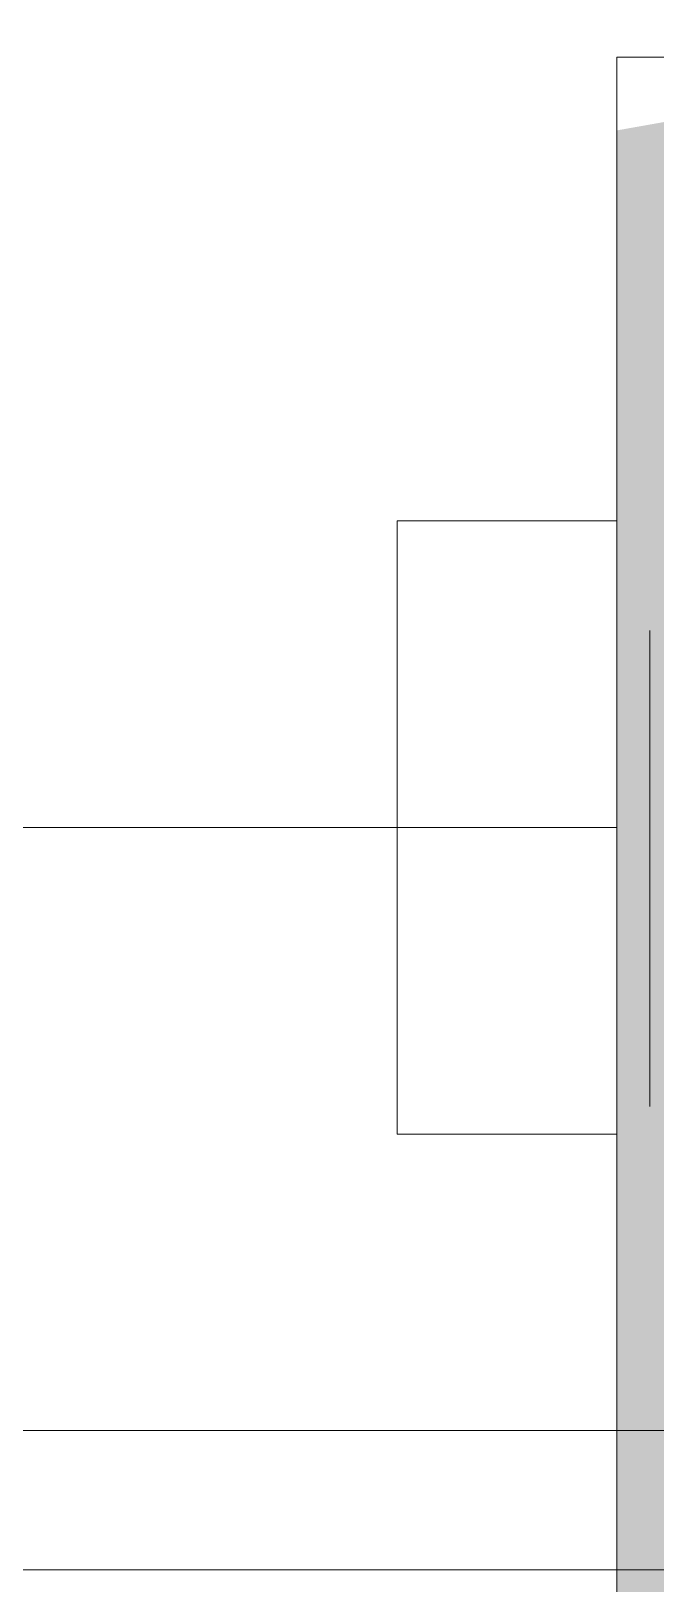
# Model space of a CAD drawing. Header units: metres. Extents: x 1 to 114, y -6 to 62.
# Drawn here: x 59.3656 to 59.4104, y 1.1457 to 1.2571 of the extents above; entities that cross this region are included whole.
import ezdxf

# ---------------------------------------------------------------- set-up
doc = ezdxf.new("R2010")
doc.units = ezdxf.units.M
for name, color, linetype, lineweight in [('A-DETL-GENF', 7, 'Continuous', 5), ('ARQ-ELEV6', 7, 'Continuous', 5), ('KIRYA - PISO', 7, 'Continuous', 5), ('P-PIPE-CNTR', 7, 'Continuous', 5), ('P-SANR-FIXT', 7, 'Continuous', 5)]:
    doc.layers.add(name, color=color, linetype=linetype, lineweight=lineweight)
doc.layers.add('ARQ_1100_BASE_TÉRREO_GARAGEM_dwg', color=7, linetype='Continuous', lineweight=5, true_color=0x767676)

# ---------------------------------------------------------------- blocks, each defined once
blk = doc.blocks.new('Caixa Sifonada Montada_100x150x50 Completa e Antiespuma - Caixas e Ralos - Esgoto - MEP - Tigre - Porta-grelha e grelha quadrados brancos - 100x150x50-4185377-PLANTA BAIXA GERAL')
at = {"layer": 'P-SANR-FIXT', "true_color": 0xe6e6e6, "transparency": 33554560}
blk.add_hatch(color=254, dxfattribs=at).paths.add_polyline_path([(0.05525000000004375, 0.04875000000001924), (0.05025093390126677, 0.0552500000000091), (-0.05524999999997444, 0.04981293869142005), (-0.05032589929802889, 0.02353561123169152), (-0.04874999999996726, 0.02828070738219731), (-0.0442974387165028, 0.04875000000001924), (0.04875000000003656, 0.04330127018922881), (0.0432488841076528, -0.04874999999998458), (-0.04874999999996726, -0.04431978587258245), (-0.05327745455964905, -0.02368927295547851), (-0.05524999999997444, -0.02567852594005931), (-0.04999999999998864, -0.05524999999997444), (0.05525000000004375, -0.05524999999997444), (0.05525000000004375, 0.0200000000000301)])
at = {"layer": 'P-SANR-FIXT'}
for p, q in [((-0.05525000000000014, -0.05525000000000014), (-0.05525000000000014, 0.05525000000000015)), ((0.05525000000000015, -0.05525000000000014), (-0.05525000000000015, -0.05525000000000014)), ((-0.0219999999999257, -0.05524999999997444), (-0.0219999999999257, -0.07099999999998385)), ((0.021999999999995, -0.07099999999998385), (0.021999999999995, -0.05524999999997444)), ((-0.01779837387621446, -0.07100000000000002), (-0.02199999999995806, -0.07100000000000002)), ((0.02199999999996252, -0.07100000000000002), (-0.02199999999995806, -0.07100000000000002)), ((0.01999999999996219, -0.07100000000000002), (-0.01999999999995774, -0.07100000000000002)), ((0.01999999999996219, -0.07100000000000002), (-0.01999999999995774, -0.07100000000000002)), ((0.02199999999996252, -0.07100000000000002), (-0.01779837387621446, -0.07100000000000002))]:
    blk.add_line(p, q, dxfattribs=at)
at = {"layer": 'P-SANR-FIXT', "color": 8, "true_color": 0x737373}
for p, q in [((-0.05525000000000013, 0.05525000000000013), (-0.05525000000000013, -0.05525000000000013)), ((0.01999999999996219, -0.05289999999999997), (-0.01414213562370038, -0.05289999999999997)), ((0.01999999999996219, -0.05289999999999997), (-0.01414213562370038, -0.05289999999999997)), ((-0.05525000000000012, -0.05525000000000012), (-0.03780043974813153, -0.05525000000000012)), ((-0.03277138145617079, -0.05525000000000012), (0.04324888410761673, -0.05525000000000012)), ((0.04324888410761673, -0.05525000000000012), (0.05324888410783139, -0.05525000000000012))]:
    blk.add_line(p, q, dxfattribs=at)
blk = doc.blocks.new('ARQ_1100_BASE_TÉRREO_GARAGEM_dwg-4178582-PLANTA BAIXA GERAL')
at = {"layer": 'KIRYA - PISO', "true_color": 0xaaaaaa}
h = blk.add_hatch(dxfattribs=at)
h.set_pattern_fill('FP_5', color=253, style=0, pattern_type=2)
h.set_pattern_definition([(0, (-4539.02, -1079.475), (0, 0.635), []), (90, (-4539.02, -1079.475), (-0.635, 3.888253587292846e-17), [])])
h.paths.add_polyline_path([(40.75533183764495, 0.2000000000000585), (40.98261709470194, 0.2000000000000585), (40.98261709470194, 0.3036908859162376), (40.78653183764494, 0.3070402508216262), (40.78653183764494, 0.3536908859162609), (40.98261709470194, 0.3536908859162609), (40.98261709470194, 0.7335646943541498), (41.01261709470191, 0.7335646943541498), (41.01261709470191, 1.144723950096751), (40.78033183764496, 1.139988183672471), (40.78033183764496, 0.7592094848763277), (40.78033183764496, 0.7551845068093149), (40.77601407013517, 0.3598908859162075), (40.73033183764493, 0.3598908859162075), (40.73033183764493, 1.146725065988902), (39.68261709470156, 1.146725065988902), (39.68261709470156, 0.7000000000000834), (39.88261709470194, 0.7000000000000834), (39.88261709470194, 0.2000000000000585), (40.75461479555437, 0.2000000000000585)])
h.paths.add_polyline_path([(41.1764653010391, 0.7000000000000834), (41.18261709470156, 0.7000000000000834), (41.18261709470156, 0.7660363592967794), (41.16516243205206, 0.7592232319895779), (41.12516356903054, 0.7592232319895779), (41.12518834240203, 0.8064253128255181), (41.12518834240203, 0.8062785157619704), (41.18261709470156, 0.8062785157619704), (41.18261709470156, 1.146725065988902), (41.05261709470194, 1.144723950096751), (41.05261709470194, 0.7335646943541498), (41.08511709470192, 0.7310646943541418), (41.08511709470192, 0.7000000000000834), (41.16516243205208, 0.7000000000000834)])
h.paths.add_polyline_path([(41.04133489258876, 0.7214665376230114), (41.03779347560396, 0.724653292587013), (41.03836052237244, 0.7214665376230114)])
h.paths.add_polyline_path([(40.29026604073356, 1.156725065989142), (40.73033183764493, 1.156725065989142), (40.72773163143763, 1.324208233917442), (40.68835571778433, 1.334772018237723), (40.64665413985263, 1.355600779398281), (40.59431436457108, 1.398577324479115), (40.5725291286598, 1.429252841728956), (40.55964253985773, 1.453801701248711), (40.54896279667938, 1.49710351761053), (40.54896614848104, 1.541715692774642), (40.55963267924727, 1.585005510220398), (40.59517255562793, 1.641224445511062), (40.62601317733611, 1.668986789901785), (40.664313281553, 1.689927596664403), (40.6883287184976, 1.699037514767581), (40.73033183764493, 1.704140819296084), (40.73368120255032, 1.802721333294543), (40.78033183764496, 1.802721333294543), (40.78033183764496, 1.70442019251183), (40.83377173643122, 1.70442420878264), (40.83079253779975, 1.860000950976435), (40.78124856344019, 1.81535851802363), (40.75199639162693, 1.849506074992834), (40.80248918661881, 1.899998869984751), (40.73261662621644, 1.899999623335343), (40.73261512262097, 2.699997970283669), (39.84760864540752, 2.699997970283669), (39.84758887733646, 2.100147975513166), (39.80758887735195, 2.100149112951774), (39.80758887735195, 2.699997970283669), (39.68261709470156, 2.699997970283669), (39.68261709470156, 1.156725065989142), (39.93360781159438, 1.156725065989142)])
h.paths.add_polyline_path([(41.08786709470191, 1.156725065989142), (41.18261709470156, 1.156725065989142), (41.18261709470194, 1.899999623335343), (41.17404285686177, 1.899999623335343), (41.16994831477756, 1.223532356301184), (41.13404285686174, 1.223769191524287), (41.12958776097912, 1.300134468777507), (41.06919363552807, 1.303210534867938), (41.05761709470194, 1.307944687045208), (41.058295620642, 1.255223950096769), (41.08786709470191, 1.255223950096769), (41.08786709470191, 1.217294458172473), (41.13024285686174, 1.214116085720482), (41.12709025041654, 1.182653442021083), (41.08786709470191, 1.182653442021083), (41.08786709470191, 1.174973950096749)])
h.paths.add_polyline_path([(40.97736709470193, 1.156725065989142), (40.97736709470193, 1.255223950096769), (41.00761709470191, 1.258973950096764), (41.00761709470191, 1.313974314771178), (40.78033183764496, 1.313974314771178), (40.78033183764496, 1.156725065989142)])
h.paths.add_polyline_path([(41.07591836489114, 1.156725065989142), (41.07486308062276, 1.159973356616626), (41.07547868060328, 1.156725065989142)])
h.paths.add_polyline_path([(40.98760688962575, 1.156725065989142), (40.99063078166607, 1.160455422409608), (40.98829730882932, 1.157740650033368)])
h.paths.add_polyline_path([(40.9886210034868, 1.22329650375266), (40.98734933023017, 1.231148440189685), (40.98843390768386, 1.224297231512849)])
h.paths.add_polyline_path([(40.99565026732289, 1.232842869176445), (40.99757614046499, 1.235873819641748), (40.99352552057852, 1.235706552504199)])
h.paths.add_polyline_path([(41.0075231765357, 1.243189825721144), (40.9997269151507, 1.245268947077778), (41.00723960192507, 1.243256165412408)])
h.paths.add_polyline_path([(40.66171002198094, 1.340514112560304), (40.62706470757341, 1.36617111375711), (40.64665413985263, 1.352066897245138), (40.65995604111949, 1.341859989411647)])
h.paths.add_polyline_path([(41.03360309984757, 1.685973585422311), (41.05740772532513, 1.688052354394334), (41.08219940759295, 1.699532401358258), (41.10543961532223, 1.699813431415981), (41.13404285686174, 1.704439383814801), (41.12958776097912, 1.899999623335343), (40.93249121875576, 1.899999204595614), (40.9295168335599, 1.789147313822876), (40.92472040870432, 1.789131417568808), (40.92472040870432, 1.704431044022021), (40.93945982908032, 1.707131215718408), (40.97094587350718, 1.734795806386138), (41.00833122695875, 1.704439383814801), (41.03568844406073, 1.704439383814801), (41.03360271925896, 1.691037639428183)])
h.paths.add_polyline_path([(40.94171465014679, 1.711427041629667), (40.92472040870432, 1.746388449556341), (40.93187135282488, 1.771428499936276), (40.96256191102476, 1.732131215718351), (40.94214153426653, 1.711869187562728)])
at = {"layer": 'ARQ-ELEV6', "color": 253, "true_color": 0xaaaaaa}
for p, q in [((41.18261640815854, 1.156725065989122), (39.68261709470153, 1.156725065989122)), ((41.18261640815854, 1.146725065988903), (39.68261709470153, 1.146725065988903))]:
    blk.add_line(p, q, dxfattribs=at)

msp = doc.modelspace()

# ---------------------------------------------------------------- hatches: boundary and pattern name
at = {"layer": 'A-DETL-GENF', "true_color": 0xffffff}
h = msp.add_hatch(dxfattribs=at)
h.set_pattern_fill('FP_8', style=0, pattern_type=2)
h.set_pattern_definition([(45, (18.43023242750974, 0), (-0.1767766952966369, 0.1767766952966369), [])])
h.paths.add_polyline_path([(52.87138610757697, 0.1999999999998159), (57.76284952221168, 0.2000000000000585), (57.76284952221168, 0.7000000000000834), (57.96284952221166, 0.7000000000000834), (57.96284952221169, 2.970000000000087), (57.76284952221168, 2.970000000000087), (57.76284952221168, 3.320000000000077), (52.96284952221165, 3.320000000000077), (52.96284952221165, 3.120000000000088), (52.61284952221166, 3.120000000000088), (52.61284952221166, 0.7000000000000834), (52.81284952221166, 0.7000000000000834), (52.81284952221166, 0.1999999999998159)])
h.paths.add_polyline_path([(60.81809551237966, 0.2000000000000585), (62.16284952221169, 0.2000000000000585), (62.16284952221169, 0.7000000000000834), (62.36284952221168, 0.7000000000000834), (62.36284952221168, 3.120000000000088), (62.01284952221167, 3.120000000000088), (62.01284952221167, 3.320000000000077), (59.96284952221167, 3.320000000000077), (59.96284952221167, 2.970000000000087), (59.76284952221166, 2.970000000000087), (59.76284952221166, 0.7000000000000834), (59.96284952221167, 0.7000000000000834), (59.96284952221167, 0.2000000000000585), (60.21668743152104, 0.2000000000000585)])
h.paths.add_polyline_path([(61.07634211388729, 0.7501038958773426), (60.94582927874126, 0.7530002006427892), (60.92532889757493, 0.7614917365557191), (60.89281357158806, 0.7959914398707444), (60.88282889757493, 0.8351038958774099), (60.88742290110272, 1.012326314918882), (60.90496704584886, 1.065245614575441), (60.93981437222914, 1.120412394250603), (60.95293870715999, 1.136680180066161), (60.89172503829056, 1.164100325036815), (60.87302189804984, 1.187605195048649), (60.86865472869425, 1.219995853961407), (60.87807009126799, 1.245549276585302), (60.90487013690861, 1.267255195011472), (60.97312293024188, 1.295567946749638), (61.07634211388688, 1.316046419445468), (61.12782889757517, 1.320103895877525), (61.22850297518004, 1.308557656413434), (61.28782889757468, 1.293371866189587), (61.36393275685898, 1.257643748884042), (61.38439596990757, 1.232026412483298), (61.38700306645502, 1.20210168329957), (61.3728288975747, 1.172764176598198), (61.35040917234257, 1.156431796769243), (61.30625359706551, 1.132299109566445), (61.3325101126351, 1.099753813074853), (61.36284422356245, 1.030329172283525), (61.36960833060808, 0.9982085641540122), (61.3728288975747, 0.9306115449193368), (61.36993259280936, 0.8131042770440109), (61.36144105689647, 0.7926038958776881), (61.33032889757468, 0.7614917365557191), (61.28782889757468, 0.7501038958773426), (61.12782889757517, 0.7501038958773426)])
h.paths.add_polyline_path([(59.55539599654028, 0.7564184678978322), (59.6128495222113, 0.7662694844107122), (59.6128495222113, 0.7960363592990249), (59.59539531219371, 0.8028498487858476), (59.55542076991177, 0.8062785157619704), (59.55539599654028, 0.8062785157619704), (59.55539599654028, 0.7571013016138707)])
h.paths.add_polyline_path([(60.85771016135872, 0.8475765590621986), (60.83419009280562, 0.8492266241757654), (60.82031041233346, 0.8627365809076726), (60.81809551237966, 0.9306115449193368), (60.82461927754846, 0.9982085641540122), (60.84008329897603, 1.065245614575441), (60.86330723399464, 1.128110321609866), (60.89259104973957, 1.130433707729163), (60.87372313767744, 0.8614900269765305), (60.85960921727689, 0.8492266241757654)])
h.paths.add_polyline_path([(61.39794763379113, 0.8475765590621986), (61.38184720470182, 0.8627365809077419), (61.36284422356245, 1.133605539608423), (61.39235056115495, 1.128110321609936), (61.41588421731011, 1.064407232600402), (61.43103851760115, 0.9982085641540468), (61.43756228276997, 0.9306115449193022), (61.43103851760115, 0.8585424942548111), (61.42146770234312, 0.8492266241757654)])
h.paths.add_polyline_path([(59.55732267792628, 1.146725065988902), (59.6128495222113, 1.146725065988902), (59.6128495222113, 1.156725065989142), (59.51809952221165, 1.151223950096758), (59.51809952221165, 1.146725065988902), (59.55542076991177, 1.146725065988902)])
h.paths.add_polyline_path([(58.23782130486169, 1.146725065988902), (59.16056426515467, 1.146725065988902), (59.16056426515467, 1.156725065989142), (58.11284952221129, 1.156725065989142), (58.11284952221129, 1.146725065988902)])
h.paths.add_polyline_path([(59.21056426515469, 1.146725065988902), (59.40759952221167, 1.151677658782319), (59.40759952221167, 1.156725065989142), (59.21056426515469, 1.151223950096758)])
h.paths.add_polyline_path([(59.08366767783549, 1.353029626421111), (59.05141293294411, 1.380932897089133), (59.02454679208082, 1.417539386682775), (59.00584770517555, 1.476532321092056), (59.00481234396569, 1.515551229933599), (59.01091824118298, 1.549506281097654), (59.03071285033123, 1.592038130223351), (59.07091725406082, 1.637134529501899), (59.10729432179489, 1.660497827091421), (59.15796405894737, 1.675739666276081), (59.16056426515467, 1.679168235748353), (59.16056426515467, 1.704140819296084), (59.11856114600734, 1.699037514767581), (59.06207590240352, 1.67301180063559), (59.02454679208082, 1.64025560138434), (59.00276155616954, 1.609582129843592), (58.98986510675701, 1.585005510220398), (58.97919857599077, 1.523743399613913), (58.97919857599077, 1.49710351761053), (58.98987496736747, 1.453801701248711), (59.02540498313766, 1.397608773700718), (59.05729713508315, 1.369120214376492), (59.07688656736237, 1.355600779398281)])
h.paths.add_polyline_path([(59.02454679208082, 1.407909769970137), (59.00852052903242, 1.443218618811583), (59.02189441084911, 1.414313184712345), (59.02352491177193, 1.410376807270949)])
h.paths.add_polyline_path([(59.02454679208082, 1.592038130223351), (59.05026880001653, 1.626683444630874), (59.02881982602999, 1.59760685648494), (59.02540498313766, 1.593156546583385)])
h.paths.add_polyline_path([(59.00615229109651, 1.547629876474059), (59.02034610874199, 1.585005510220398), (59.01058812889191, 1.55833893624013), (59.00852052903242, 1.553347308617874)])
h.paths.add_polyline_path([(58.99987826936407, 1.499973950096761), (59.00481234396569, 1.542936189971121), (59.00276155616954, 1.521874687707685), (59.00021370087683, 1.502521805389456)])
h.paths.add_polyline_path([(59.05380821747346, 1.630172362240581), (59.08726797607205, 1.656843212813057), (59.06823714375313, 1.641244066782523), (59.05501068198785, 1.631095045714547)])
h.paths.add_polyline_path([(59.26107380463129, 1.683778834054251), (59.26107380463129, 1.684102310349941), (59.21056426515469, 1.683778834054251)])
h.paths.add_polyline_path([(59.36335405410227, 1.685973585422311), (59.37743608378474, 1.690236753429035), (59.36702766592229, 1.704431951504732), (59.21056426515469, 1.698751303383897), (59.21056426515469, 1.685973585422311), (59.26107380463129, 1.685973585422311), (59.26577629471225, 1.700388071422407), (59.36335405410227, 1.700096149580707)])
h.paths.add_polyline_path([(59.45979144149926, 1.685973585422311), (59.46383489103783, 1.691037639428183), (59.45979144149926, 1.704438923158031), (59.43589906380071, 1.700075043602322), (59.45747123276814, 1.685973585422311), (59.45977379497269, 1.685973585422311)])
h.paths.add_polyline_path([(59.26164941697492, 1.975555801375936), (59.26164941697492, 2.095148950200363), (59.25522139140357, 2.100075090559542), (59.24210889082658, 2.103588574499929), (59.23224620061217, 2.11345126471428), (59.2238065763126, 2.126923950096753), (59.22863620544405, 2.473081096208803), (59.23224620061217, 2.486553781591242), (59.24210889082652, 2.496416471805593), (59.26284348576825, 2.504856096105159), (59.26284348576825, 2.700000000000079), (59.16284993604091, 2.699999617824806), (59.16285048949639, 1.975548037192803)])
h.paths.add_polyline_path([(59.17978112655869, 1.899998869984751), (59.23272236747919, 1.899999623335343), (59.26305226439978, 1.938312222471609), (59.26559447497473, 1.974123392011672), (59.28798335094746, 1.970118252187071), (59.28620643664794, 1.950669587779553), (59.28194291943041, 1.944309361443127), (59.2884104220095, 1.947338811692528), (59.30328175419524, 1.968333515023488), (59.31602264945598, 1.970118252187071), (59.33052115529794, 1.963647776059493), (59.33784348576825, 1.945970106529816), (59.34102927336586, 1.942784318932222), (59.34734458712901, 1.946331982620552), (59.33732327958087, 1.958470106529822), (59.33784348576825, 1.974401697687693), (59.36113977708272, 1.974098109687202), (59.36284348576824, 1.899999623335343), (59.56427528437148, 1.899999623335343), (59.56695477629579, 2.276394465942011), (59.6042752843715, 2.276208132874391), (59.6042752843715, 1.899999623335343), (59.61284952221168, 1.899999623335343), (59.61284952221168, 2.282653442021075), (59.56978038694367, 2.287148339448878), (59.56427528437148, 2.299973950096753), (59.5742752843715, 2.317294458172465), (59.61284952221168, 2.317294458172465), (59.61284952221168, 2.700000000000079), (59.36284348576824, 2.700000000000079), (59.36284348576824, 2.504856096105159), (59.53068940990395, 2.500026466973715), (59.55422037521355, 2.485823830845773), (59.56246440980036, 2.44073896969089), (59.55763478066891, 2.126923950096753), (59.55332022271012, 2.11304448519744), (59.5223242468666, 2.095148950200363), (59.36284348576824, 2.095148950200363), (59.3600924965618, 1.975263948763439), (59.16285048949639, 1.975548037192803), (59.16285048949639, 1.899998869984751)])
h.paths.add_polyline_path([(58.27782130484619, 2.100147975513131), (58.27782130484619, 2.699997970283669), (58.23784107724376, 2.699997970283669), (58.23784107724376, 2.100149112389584)])
h.paths.add_polyline_path([(59.36284348576824, 2.269123791887148), (59.38182360951357, 2.276841351045594), (59.39169715420304, 2.294858264431555), (59.38821668503844, 2.315094807061877), (59.37304569923404, 2.328942753050088), (59.36284639140349, 2.328942753050088), (59.36284348576824, 2.269974894194865)])
h.paths.add_polyline_path([(58.11284952221129, 2.85000000000008), (59.26284348576825, 2.85000000000008), (59.26284348576825, 3.320000000000077), (58.31284952221168, 3.320000000000077), (58.31284952221168, 2.970000000000087), (58.11284952221168, 2.970000000000087), (58.11284952221168, 2.899236754729362)])
h.paths.add_polyline_path([(59.46859294988217, 2.85000000000008), (59.61284952221168, 2.85000000000008), (59.61284952221168, 2.970000000000087), (59.41284952221167, 2.970000000000087), (59.41284952221167, 3.320000000000077), (59.36284348576824, 3.320000000000077), (59.36284348576824, 2.85000000000008)])
h.paths.add_polyline_path([(52.96284952221165, 3.470000000000077), (57.76284952221168, 3.470000000000077), (57.76284952221168, 3.670000000000101), (58.31284952221168, 3.670000000000101), (58.31284952221168, 3.470000000000077), (59.26284348576825, 3.470000000000077), (59.26284348576825, 4.770000000000094), (55.41284952221168, 4.770000000000094), (55.41284952221168, 4.57000000000007), (54.71284952221166, 4.57000000000007), (54.71284952221166, 4.770000000000094), (52.91284952221168, 4.770000000000094), (52.91284952221168, 4.470000000000093), (52.61284952221166, 4.470000000000093), (52.61284952221166, 3.670000000000101), (52.96284952221165, 3.670000000000101)])
h.paths.add_polyline_path([(59.36284348576824, 3.470000000000077), (59.41284952221167, 3.470000000000077), (59.41284952221167, 3.670000000000101), (59.96284952221167, 3.670000000000101), (59.96284952221167, 3.470000000000077), (62.01284952221167, 3.470000000000077), (62.01284952221167, 3.670000000000101), (62.36284952221168, 3.670000000000101), (62.36284952221168, 4.470000000000093), (62.06284952221168, 4.470000000000093), (62.06284952221168, 4.770000000000094), (60.36284952221166, 4.770000000000094), (60.36284952221166, 4.57000000000007), (59.66284952221169, 4.57000000000007), (59.66284952221169, 4.770000000000094), (59.36284348576824, 4.770000000000094), (59.36284348576824, 3.670000000000101)])
h.paths.add_polyline_path([(65.5260335815799, 56.27682461193211), (66.22588057098571, 56.27682461193211), (66.22587838686239, 56.31682460816867), (65.52602968337423, 56.31681114683164)])
h.paths.add_polyline_path([(61.81603006004688, 59.17182991563372), (61.60349310199492, 59.11230375801618), (61.61268083610235, 59.09639013573571), (61.61268083610235, 59.11824695933113), (61.71287639479878, 59.14464870377452)])
h.paths.add_polyline_path([(60.8160296833751, 51.90182936217895), (71.54602968337377, 51.90182936217895), (71.54602968337377, 58.82183775201378), (67.63602968337483, 58.82183775201378), (67.63602968337483, 58.25896158734128), (67.13234900249537, 58.25896158734128), (67.13234900249546, 56.15394243574411), (66.56732837464186, 56.15182936217894), (65.52602968337423, 56.15394243574411), (65.52602968337423, 57.20182936217912), (64.81602968337327, 57.20182936217912), (64.81602968337327, 58.48590486012637), (64.29290309380158, 58.48590486012637), (64.28889927020732, 57.90367481388593), (64.24290309380159, 57.9044246849832), (64.2394803479622, 58.48590486012637), (64.21602968337474, 58.48590486012637), (64.21602968337474, 58.82183775201378), (64.01602968337492, 58.82183775201378), (64.01602968337492, 57.87182936217876), (61.87602566731804, 57.87149790888776), (61.87124560382934, 57.8503696089121), (61.85102512093027, 57.8358318968572), (61.85102512093027, 57.87149790888776), (61.14102774552183, 57.86208237540472), (61.14100225054634, 57.83593586443824), (61.11602954440723, 57.83593768278863), (61.11602954440723, 57.72175086700879), (61.01602968337493, 57.72175018781157), (61.01602968337493, 59.17182936217893), (63.29871243774077, 59.17182936217893), (63.29189894824986, 59.15437515215969), (63.29189894824986, 59.11440060987956), (63.33832859200185, 59.11440060987961), (63.3383303291378, 59.17182936217893), (63.40151415874366, 59.17182936217893), (63.41368256091349, 59.07432936217891), (63.41784134582169, 59.07432936217891), (63.42585404662285, 59.17182936217893), (63.49865576762413, 59.17182936217893), (63.49184227811593, 59.15437307771874), (63.49184227811593, 59.11437560867209), (63.53889673239637, 59.1143980116679), (63.53546889490852, 59.17182936217893), (64.01602968337492, 59.17182936217893), (64.01602968337492, 58.92183775201379), (64.21602968337474, 58.92183775201379), (64.21602968337474, 59.17182936217893), (67.63602968337483, 59.17182936217893), (67.63602968337483, 59.1453277304044), (71.54602968337377, 59.1453277304044), (71.54067721568263, 59.35182936217899), (60.8160296833751, 59.35182936217899), (60.8160296833751, 52.41699753888587)])
h.paths.add_polyline_path([(64.4517852548008, 57.64476275435301), (64.30957097427859, 57.64476275435301), (64.30682508336403, 57.84911460869574), (64.20648031846952, 57.85326115802625), (64.19492040113066, 57.84896655402666), (64.17835920724735, 57.84911460869574), (64.15786375754861, 57.87352157339809), (64.16317904828031, 57.8874801932882), (64.19938259670874, 57.89635266037501), (64.20897782903216, 57.89741090001019), (64.30957097427859, 57.89826275435298), (64.30957097427859, 58.10176275435298), (64.7645709742786, 58.10176275435298), (64.7645709742786, 57.64476275435301), (64.47122557316496, 57.64476275435301)])
h.paths.add_polyline_path([(66.49042195794068, 58.08953478861394), (66.49042195794075, 57.97603145910237), (65.5129883363565, 57.97603145910237), (65.5129883363565, 58.08953478861293), (66.30041668855989, 58.08953478861293)])
h.paths.add_polyline_path([(65.52602968337423, 57.65631498520897), (66.56732837464186, 57.65631498520897), (66.56732837464148, 58.08953478861394), (66.49042195794068, 58.08953478861394), (66.49042195555603, 58.44343327699892), (65.5129883363565, 58.44343328094612), (65.5129883363565, 58.08953478861293), (65.4108821225773, 58.08953478861267), (65.4108821225773, 57.65631498520897), (65.45334880299313, 57.65631498520897)])
h.paths.add_polyline_path([(64.47122557316499, 57.69949682715453), (64.47122557316499, 57.721062754353), (64.67577097427859, 57.7184743361532), (64.68147548566903, 57.70102534637481), (64.7001005295221, 57.71128418255915), (64.70774151959688, 57.72519627255339), (64.70525432135426, 57.73376275435302), (64.6884709742786, 57.73376275435301), (64.69290393787784, 58.01296275435301), (64.70849894969626, 58.01870246853851), (64.69917503779726, 58.03636681787168), (64.68178000725638, 58.0456185660178), (64.6757709742786, 58.04416721536024), (64.6757709742786, 58.02566275435302), (64.47122557316496, 58.02825117255281), (64.46552106177447, 58.04570016233121), (64.44689601792146, 58.03544132614693), (64.43925502784666, 58.02152923615265), (64.44155040972686, 58.01296275435303), (64.45852557316496, 58.01296275435303), (64.45852557316496, 57.89558571042156), (64.47222508336401, 57.89094042388263), (64.47222508336401, 57.88982177638518), (64.48507097427856, 57.88557260067545), (64.48904933361935, 57.89701422283389), (64.51507097427856, 57.9207762569263), (64.53707097427856, 57.92561638323714), (64.55907097427854, 57.92077625692628), (64.5751760920451, 57.9094491492288), (64.58630907500107, 57.8928116123845), (64.59037097427856, 57.8715102398458), (64.58446815538892, 57.8487282383653), (64.55872160937317, 57.82558100650849), (64.53707097427855, 57.82090912546879), (64.51507097427856, 57.82574925177962), (64.49896585651203, 57.83707635947708), (64.4861806163724, 57.86095290803048), (64.48337097427856, 57.85712848794668), (64.47222508336401, 57.85161211925836), (64.47118459694735, 57.84996051548423), (64.45852557316496, 57.84988006845078), (64.45409260956575, 57.73376275435301), (64.4384975977473, 57.72802304016744), (64.44782150964632, 57.71035869083433), (64.46521654018717, 57.70110694268824), (64.46551279947926, 57.70102756025017)])
h.paths.add_polyline_path([(64.53526596790796, 57.82974640435229), (64.54453507589378, 57.83126275435296), (64.56693082572873, 57.84301748803664), (64.57055237663837, 57.84663903894626), (64.57799970281104, 57.86180061319232), (64.57921240897221, 57.86632649420043), (64.57831204745204, 57.88355920944385), (64.57757097427854, 57.88632493217947), (64.56787369434238, 57.90256515205563), (64.52437097427863, 57.91385979960912), (64.5072111228284, 57.90350802066927), (64.50358957191875, 57.89988646975965), (64.49614224574607, 57.88472489551359), (64.49414222517623, 57.87726071713078), (64.49582990110504, 57.86296629926214), (64.49650208957442, 57.86045765774215), (64.50626825421469, 57.84396035665032), (64.53342356497802, 57.83024007472952)])
h.paths.add_polyline_path([(64.49880986756074, 57.86490709087118), (64.51241738443997, 57.87196993403028), (64.50737248946874, 57.86944651747783), (64.49896585651203, 57.86498978755027)])
h.paths.add_polyline_path([(64.51682097427857, 57.90833678320623), (64.52694597427855, 57.89554976877961), (64.52437097427863, 57.90057207847571), (64.51823070094454, 57.90688696713842)])
h.paths.add_polyline_path([(64.55732097427853, 57.83818872549975), (64.54695187426447, 57.8512657090969), (64.549648856652, 57.84607902060267), (64.55120903756554, 57.84447447171265)])
h.paths.add_polyline_path([(64.53707097427855, 57.83276275435298), (64.50940895985191, 57.84560073992635), (64.50011464741127, 57.8600375861764), (64.49928395985194, 57.88338775435302), (64.50940895985195, 57.90092476877958), (64.52694597427859, 57.91104976877958), (64.54719597427862, 57.91104976877958), (64.5647329887052, 57.90092476877958), (64.57402730114586, 57.88648792252953), (64.57485798870513, 57.863137754353), (64.5647329887052, 57.84560073992633), (64.54719597427862, 57.83547573992633), (64.54354145040612, 57.83449651320601)])
h.paths.add_polyline_path([(64.5647329887052, 57.84560073992633), (64.55474864380821, 57.8555850848233), (64.55732097427855, 57.8506865267056), (64.56247097427857, 57.84715283122071)])
h.paths.add_polyline_path([(64.5019969454253, 57.85301275435297), (64.51542033918395, 57.86076275435298), (64.51167097427864, 57.86197373037179), (64.50358957191875, 57.85448799161253)])
h.paths.add_polyline_path([(61.14739323902613, 57.87175093675392), (61.18102201860192, 57.87175207419256), (61.18100225053085, 58.571602068962), (61.24473501736103, 58.75030156363488), (61.61268083610235, 58.75194623329553), (61.61103616644169, 58.7991795798818), (61.60308632247808, 58.79122973591824), (61.58958698903948, 58.78279011161869), (61.58957529356849, 58.77340086709027), (61.26615106982401, 58.77340084327858), (61.26583097705977, 58.78279011161869), (61.24309034778553, 58.78279011161869), (61.24215934941708, 58.75030156363488), (61.14100208328428, 58.57160093152428), (61.14102201861649, 57.87175207419256)])
h.paths.add_polyline_path([(64.51429923690426, 57.88211723955859), (64.51207097427857, 57.88931811597651), (64.51298873338294, 57.88333114855194)])
h.paths.add_polyline_path([(64.55098764253151, 57.89367420667152), (64.54669720673125, 57.89741090001019), (64.55023004578837, 57.89466152596961)])
h.paths.add_polyline_path([(64.18482968337491, 57.89857717711944), (64.16694541963588, 57.90535944080372), (64.16068153771769, 57.91897095934772), (64.16482808704816, 57.99303347549566), (64.15982968337492, 58.00339193163904), (64.15982968337492, 58.01468411059028), (64.17232968337493, 58.03535110901664), (64.18482968337491, 58.03968411059029), (64.20250735290456, 58.03236178011994), (64.20982968337492, 58.01468411059028), (64.20897782903216, 57.99089193163895), (64.20392156646696, 57.9064722855843), (64.18880217038696, 57.89907215186629), (64.18531888505025, 57.898638132001)])
h.paths.add_polyline_path([(66.90539647473832, 58.38996511918355), (66.94690824993953, 58.38996826205516), (66.94690824993955, 58.82183775201378), (66.89771325647018, 58.82183775201378), (66.90367114139636, 58.44343328130548)])
h.paths.add_polyline_path([(67.54121364646227, 58.38996977620512), (67.54121364646227, 58.82183775201378), (66.96690749272125, 58.82183775201378), (66.96690749272125, 58.38996977620512), (67.51524333603756, 58.38996977620512)])
h.paths.add_polyline_path([(67.54121364646227, 58.51860151621859), (67.56073172631359, 58.52284580402847), (67.56186710289248, 58.53057526978717), (67.54205666492098, 58.51909025258639)])
h.paths.add_polyline_path([(64.84248034796224, 58.52654480662709), (64.89248034796222, 58.52654480662709), (64.89248034796222, 58.82183775201378), (64.88248034796223, 58.82183775201378), (64.88248034796223, 58.53654480662713), (64.29290309380158, 58.53654480662713), (64.29290309380158, 58.52654480662709), (64.81602968337327, 58.52654480662709)])
h.paths.add_polyline_path([(62.28070477790326, 58.53817875625914), (62.32530335037143, 58.53818210806109), (62.36860516718725, 58.5488584996744), (62.42480892008258, 58.58439810771502), (62.45329327352483, 58.61629025966051), (62.4734537857354, 58.65340261136885), (62.48538752235559, 58.70039652204179), (62.48708480215188, 58.74299975419462), (62.48180851342981, 58.74040037988213), (62.46815440150736, 58.67757168001069), (62.44469007741964, 58.63587010139974), (62.41719065157375, 58.60671763690545), (62.36860516718725, 58.57658699485087), (62.32530335037141, 58.5646967070607), (62.28070477790324, 58.56468416788738), (62.25342411089769, 58.56991136576034), (62.21089226177207, 58.5897059749086), (62.16452499155863, 58.63156660988611), (62.13918735702509, 58.67412207124634), (62.12719072571935, 58.71695718352473), (62.11915155794113, 58.75194623329553), (62.12336935230472, 58.67754468072172), (62.15268751994358, 58.61629025966051), (62.18214043700217, 58.58353991665818), (62.21280645762576, 58.5617546807469), (62.23740135680995, 58.54884863906302), (62.28069117470874, 58.53818210806109)])
h.paths.add_polyline_path([(62.17275802975485, 58.61280134205082), (62.14608717918236, 58.64626110064941), (62.16452499155863, 58.62353084632375), (62.1718353462809, 58.61400380656521)])
h.paths.add_polyline_path([(62.21089226177207, 58.58353991665818), (62.17624694736456, 58.60926192459394), (62.20532353551051, 58.58781295060736), (62.20977384541203, 58.58439810771502)])
h.paths.add_polyline_path([(62.25530051552163, 58.5651454156738), (62.21845002199614, 58.57902555964207), (62.24379449418512, 58.56991136576034), (62.24958308337763, 58.56751365360979)])
h.paths.add_polyline_path([(62.27866340393529, 58.55847581060359), (62.29398859846761, 58.56005203292714), (62.28070477790324, 58.55850905195979)])
h.paths.add_polyline_path([(61.14102201861649, 58.57160093152428), (61.14100208328428, 58.57160093152428), (61.24309034778553, 58.74989044691824), (61.18100225053085, 58.571602068962)])
h.paths.add_polyline_path([(64.84248034796224, 58.57654480662708), (64.84248034796224, 58.82183775201378), (64.33948034796217, 58.82183775201378), (64.33948034796217, 58.57654480662708), (64.81602968337327, 58.57654480662708)])
h.paths.add_polyline_path([(64.71621634728463, 58.66120780745082), (64.7032964874174, 58.65956425415766), (64.70525432135426, 58.68355004348151), (64.72157612688862, 58.69086396433815), (64.72914780147286, 58.70914360380934), (64.75358077029895, 58.70914360380934), (64.74666675259802, 58.68425932633171), (64.72568438211067, 58.66506934037709), (64.72157612688862, 58.66339379068794)])
h.paths.add_polyline_path([(64.47866420850703, 58.65959949902222), (64.47866420850703, 58.68329228975388), (64.4969438479782, 58.69086396433815), (64.50451552256249, 58.70914360380934), (64.5285916263621, 58.70512948679932), (64.52221038537591, 58.68420527608224), (64.50105210320025, 58.66499343355777), (64.48535502092548, 58.66041990853876)])
h.paths.add_polyline_path([(61.42785697160461, 58.90504927797569), (61.44532039137415, 58.91162168459211), (61.44239393410275, 58.92055202052307), (61.42103875075914, 58.91735481304605), (61.41126467663501, 58.92551403205084), (61.40843393813343, 58.93782992670956), (61.40720885317226, 58.94923099561601), (61.39856480172439, 58.94076707633143), (61.40156363709563, 58.92074073288513), (61.41095736911383, 58.91051621821057), (61.4271702388134, 58.90513968806282)])
h.paths.add_polyline_path([(64.41113130406177, 58.92183775201379), (64.49881129463147, 58.92596588557758), (64.50638296921574, 58.94424552504878), (64.53102911862918, 58.94424552504878), (64.53102911862918, 58.92183775201379), (64.72344357354186, 58.92596588557758), (64.73101524812614, 58.94424552504878), (64.7554482169522, 58.94424552504878), (64.7554482169522, 58.92183775201379), (64.84248034796224, 58.92183775201379), (64.84248034796224, 59.07354480662713), (64.37739604386071, 59.06865562272059), (64.33948034796217, 59.03073992682206), (64.33948034796217, 58.92183775201379)])
h.paths.add_polyline_path([(66.89977224581398, 58.92183775201379), (66.94690824993955, 58.92183775201379), (66.94690824993955, 59.0953277304044), (66.84452265007863, 59.0934861950048), (66.84452265007863, 59.0829713121063), (66.90460245119607, 59.08296998818681)])
h.paths.add_polyline_path([(67.63602968337483, 58.92183775201379), (71.54602968337377, 58.92183775201379), (71.54602968337377, 59.0953277304044), (67.63602968337483, 59.0953277304044), (67.63602968337483, 58.95627502006754)])
h.paths.add_polyline_path([(67.54121364646228, 58.97133803619167), (67.56417726416846, 58.96400301787921), (67.54947233664603, 58.97133803619167)])
h.paths.add_polyline_path([(67.54121364646228, 58.92183775201379), (67.54121364646228, 59.0953277304044), (66.96690749272125, 59.08996977620515), (66.96690749272125, 58.92183775201379)])
h.paths.add_polyline_path([(64.88248034796223, 58.92183775201379), (64.89248034796222, 58.92183775201379), (64.89248034796222, 59.0953277304044), (64.88248034796223, 59.0953277304044), (64.88248034796223, 59.07354480662713)])
h.paths.add_polyline_path([(64.2394803479622, 58.92183775201379), (64.24290309380159, 58.92183775201379), (64.24625245870699, 58.97759942017421), (64.2494803479622, 58.97770295286037), (64.2494803479622, 59.11354480662708), (64.35854908604945, 59.11818455234972), (64.3639093403269, 59.12354480662712), (64.2394803479622, 59.12354480662712), (64.2394803479622, 58.97682960740572)])
h.paths.add_polyline_path([(64.25641384921869, 58.97779076798242), (64.2565771395604, 58.97784937018922), (64.25641240113362, 58.97781912067072)])
h.paths.add_polyline_path([(64.26021248347598, 58.97782223060707), (64.26115978580759, 58.97784937018922), (64.26021033743893, 58.97784937018922)])
h.paths.add_polyline_path([(64.41040053096833, 59.11354480662708), (64.4103814711629, 59.12354480662712), (64.37509666886558, 59.11818455234972), (64.38398286133258, 59.11354480662708), (64.4103814711629, 59.11354480662708)])
h.paths.add_polyline_path([(63.97965565753872, 59.17822273276523), (63.9363543873495, 59.17822273276523), (63.94152973515334, 59.23558992442747), (63.97965565753872, 59.23520125713619), (63.97965565753872, 59.1782745068719)])
h.paths.add_polyline_path([(63.9580050224441, 59.24183775201379), (63.94032735291444, 59.24916008248411), (63.93385687678688, 59.27330822814136), (63.94550502244411, 59.28848838710841), (63.96732585875623, 59.28934024145116), (63.9765345463165, 59.28245886323599), (63.98215316810134, 59.26889431032122), (63.98215316810134, 59.2603672758863), (63.96447549857166, 59.24268960635656)])

# ---------------------------------------------------------------- linework, layer by layer
at = {"layer": 'P-PIPE-CNTR'}
msp.add_line((59.36284952221163, 1.199973950096779), (59.40759952221164, 1.199973950096779), dxfattribs=at)

# ---------------------------------------------------------------- block references
at = {"layer": 'ARQ_1100_BASE_TÉRREO_GARAGEM_dwg', "color": 253, "true_color": 0xaaaaaa}
msp.add_blockref('ARQ_1100_BASE_TÉRREO_GARAGEM_dwg-4178582-PLANTA BAIXA GERAL', (18.43023242750974, 0), dxfattribs=at)
at = {"layer": 'P-SANR-FIXT', "color": 8, "true_color": 0x737373, "rotation": 269.9999999999997}
msp.add_blockref('Caixa Sifonada Montada_100x150x50 Completa e Antiespuma - Caixas e Ralos - Esgoto - MEP - Tigre - Porta-grelha e grelha quadrados brancos - 100x150x50-4185377-PLANTA BAIXA GERAL', (59.46284952221163, 1.19997395009678), dxfattribs=at)

doc.saveas('drawing.dxf')
